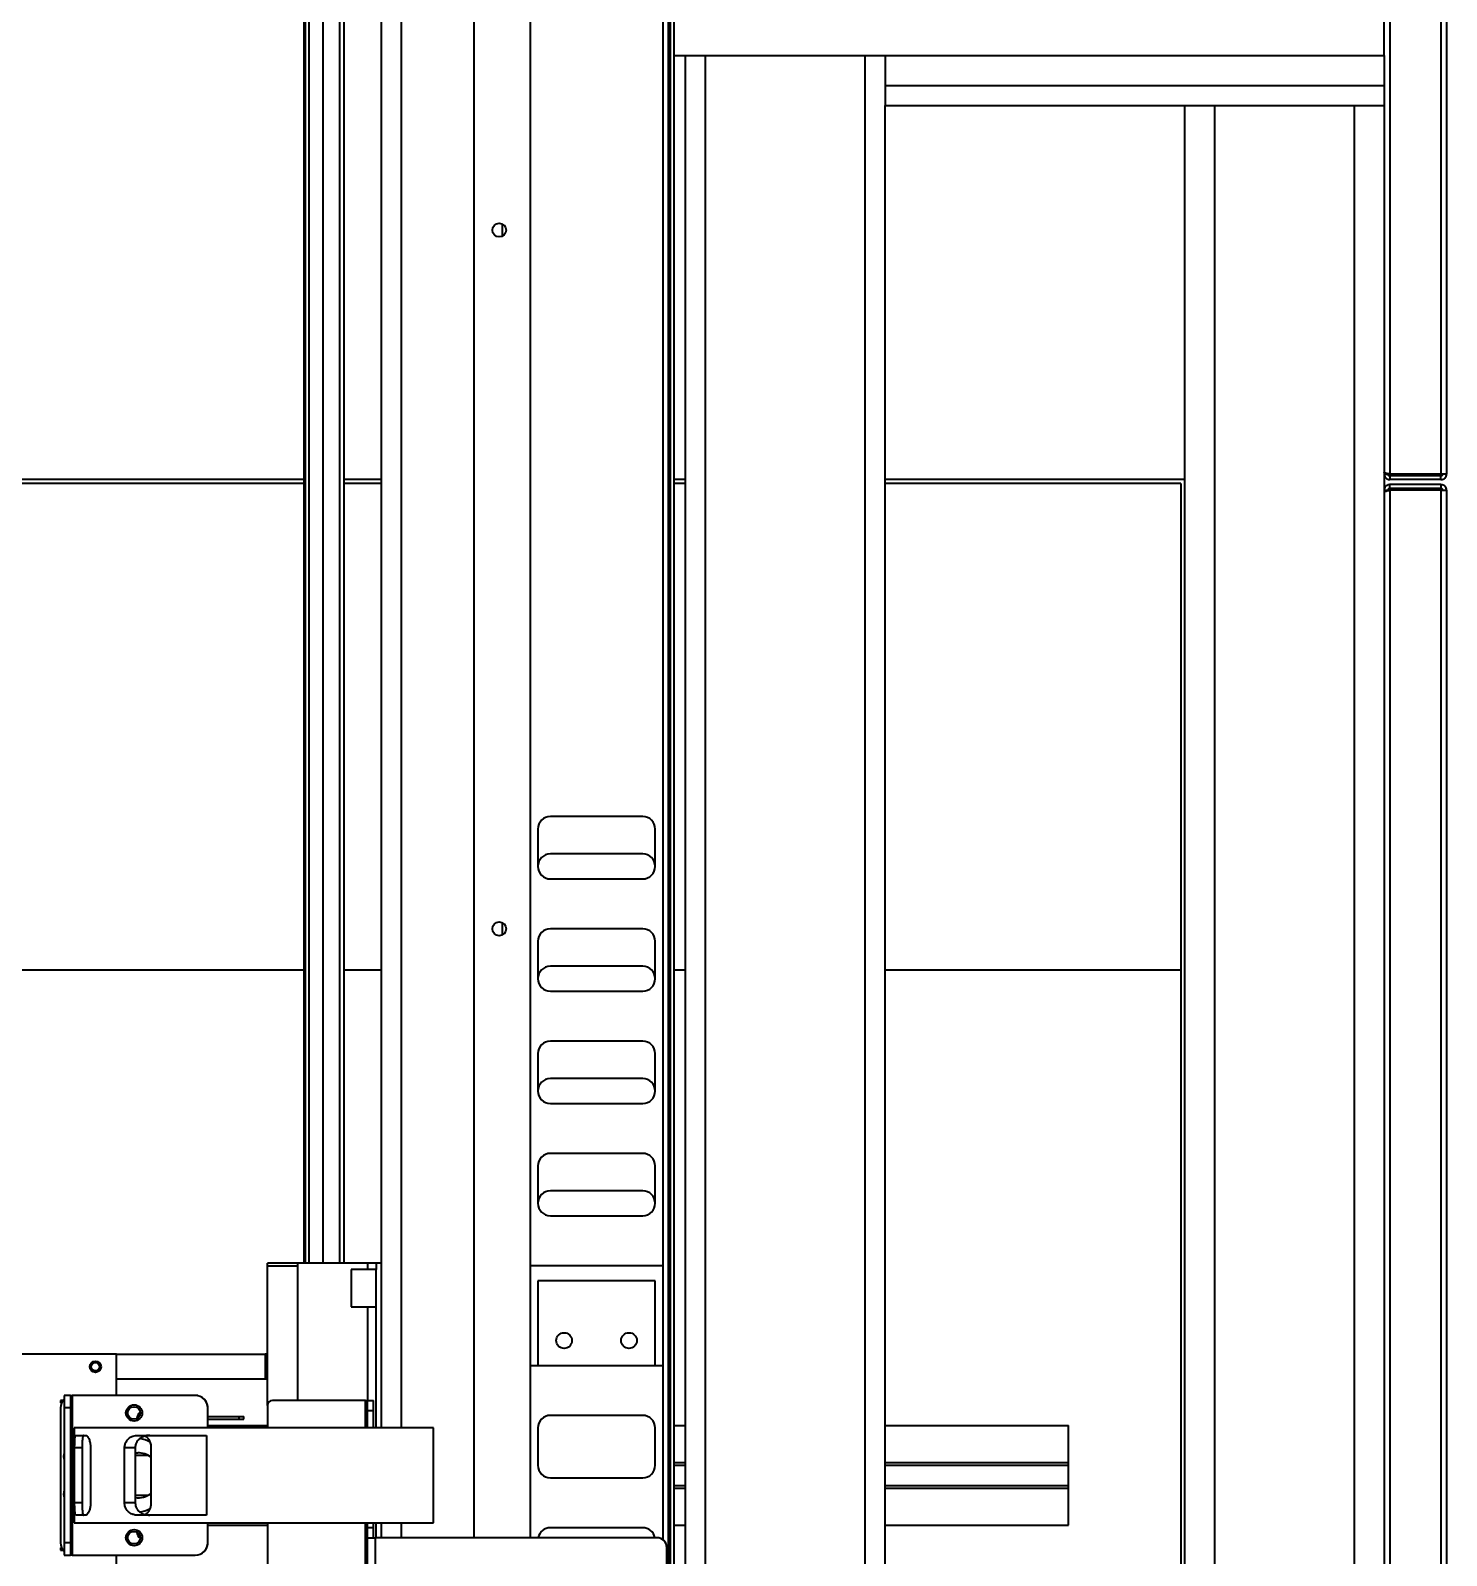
# Model space of a CAD drawing. Header units: millimetres. Extents: x -1052 to 3351, y 0 to 2015.
# Drawn here: x -340.89 to -332.5, y 1682.76 to 1691.8 of the extents above; entities that cross this region are included whole.
import ezdxf

# ---------------------------------------------------------------- set-up
doc = ezdxf.new("R2010")
doc.units = ezdxf.units.MM

msp = doc.modelspace()

# ---------------------------------------------------------------- linework, layer by layer
at = {"color": 7, "linetype": 'Continuous', "lineweight": 35}
for p, q in [((-338.6907, 1683.5199), (-338.6907, 1711.9646)), ((-338.6907, 1683.5199), (-338.6907, 1711.9646)), ((-338.259, 1682.8691), (-338.259, 1711.7723)), ((-338.259, 1682.8691), (-338.259, 1711.7723)), ((-337.1087, 1711.7723), (-337.1087, 1681.597)), ((-337.1087, 1711.7723), (-337.1087, 1681.597)), ((-337.0978, 1711.7723), (-337.0978, 1681.597)), ((-337.0978, 1711.7723), (-337.0978, 1681.597)), ((-337.0756, 1711.7723), (-337.0756, 1681.597)), ((-337.0756, 1711.7723), (-337.0756, 1681.597)), ((-338.8115, 1710.6777), (-338.8115, 1683.5199)), ((-338.8115, 1710.6777), (-338.8115, 1683.5199)), ((-339.27, 1708.1631), (-339.27, 1684.4962)), ((-339.27, 1708.1631), (-339.27, 1684.4962)), ((-339.2591, 1684.4962), (-339.2591, 1708.1631)), ((-339.2591, 1684.4962), (-339.2591, 1708.1631)), ((-339.2375, 1684.4962), (-339.2375, 1708.1631)), ((-339.2375, 1684.4962), (-339.2375, 1708.1631)), ((-339.1578, 1708.1631), (-339.1578, 1684.4962)), ((-339.1578, 1708.1631), (-339.1578, 1684.4962)), ((-339.0564, 1684.4962), (-339.0564, 1708.1631)), ((-339.0564, 1684.4962), (-339.0564, 1708.1631)), ((-339.0333, 1708.1631), (-339.0333, 1684.4962)), ((-339.0333, 1708.1631), (-339.0333, 1684.4962)), ((-337.9262, 1684.4814), (-337.9262, 1700.1607)), ((-337.9262, 1684.4814), (-337.9262, 1700.1607)), ((-337.1422, 1700.1607), (-337.1422, 1684.4814)), ((-337.1422, 1700.1607), (-337.1422, 1684.4814)), ((-332.8321, 1697.6874), (-332.8321, 1689.1735)), ((-332.8321, 1697.6874), (-332.8321, 1689.1735)), ((-332.5284, 1697.6874), (-332.5284, 1689.1735)), ((-332.5284, 1697.6874), (-332.5284, 1689.1735)), ((-332.4954, 1697.687), (-332.4954, 1689.1739)), ((-332.4954, 1697.687), (-332.4954, 1689.1739)), ((-332.8652, 1691.6554), (-332.8652, 1697.4242)), ((-332.8652, 1691.6554), (-332.8652, 1697.4242)), ((-337.0756, 1691.6554), (-332.8652, 1691.6554)), ((-337.0756, 1691.6554), (-332.8652, 1691.6554)), ((-337.0069, 1677.1594), (-337.0069, 1691.6554)), ((-337.0069, 1677.1594), (-337.0069, 1691.6554)), ((-336.8885, 1677.1594), (-336.8885, 1691.6554)), ((-336.8885, 1677.1594), (-336.8885, 1691.6554)), ((-335.9419, 1677.1594), (-335.9419, 1691.6554)), ((-335.9419, 1677.1594), (-335.9419, 1691.6554)), ((-335.8235, 1691.6554), (-335.8235, 1691.4779)), ((-335.8235, 1691.6554), (-335.8235, 1691.4779)), ((-332.8652, 1691.6554), (-332.8652, 1691.4779)), ((-332.8652, 1691.6554), (-332.8652, 1691.4779)), ((-335.8235, 1691.4779), (-332.8652, 1691.4779)), ((-335.8235, 1691.4779), (-335.8235, 1691.3596)), ((-335.8235, 1691.4779), (-332.8652, 1691.4779)), ((-335.8235, 1691.4779), (-335.8235, 1691.3596)), ((-332.8652, 1691.4779), (-332.8652, 1691.3596)), ((-332.8652, 1691.4779), (-332.8652, 1691.3596)), ((-335.8235, 1691.3596), (-332.8652, 1691.3596)), ((-335.8235, 1677.1594), (-335.8235, 1691.3596)), ((-335.8235, 1691.3596), (-332.8652, 1691.3596)), ((-335.8235, 1677.1594), (-335.8235, 1691.3596)), ((-334.0485, 1691.3596), (-334.0485, 1678.3428)), ((-334.0485, 1691.3596), (-334.0485, 1678.3428)), ((-333.871, 1691.3596), (-333.871, 1678.3428)), ((-333.871, 1691.3596), (-333.871, 1678.3428)), ((-333.0427, 1691.3596), (-333.0427, 1678.3428)), ((-333.0427, 1691.3596), (-333.0427, 1678.3428)), ((-332.8652, 1691.3596), (-332.8652, 1689.1844)), ((-332.8652, 1691.3596), (-332.8652, 1689.1844)), ((-338.0918, 1690.5842), (-338.0918, 1690.6558)), ((-338.0918, 1690.5842), (-338.0918, 1690.6558)), ((-339.27, 1689.1408), (-345.882, 1689.1408)), ((-339.27, 1689.1408), (-345.882, 1689.1408)), ((-339.27, 1689.1186), (-345.8598, 1689.1186)), ((-339.27, 1689.1186), (-345.8598, 1689.1186)), ((-338.8115, 1689.1408), (-339.0333, 1689.1408)), ((-338.8115, 1689.1408), (-339.0333, 1689.1408)), ((-338.8115, 1689.1186), (-339.0333, 1689.1186)), ((-338.8115, 1689.1186), (-339.0333, 1689.1186)), ((-337.0069, 1689.1408), (-337.0756, 1689.1408)), ((-337.0069, 1689.1408), (-337.0756, 1689.1408)), ((-337.0069, 1689.1186), (-337.0756, 1689.1186)), ((-337.0069, 1689.1186), (-337.0756, 1689.1186)), ((-334.0485, 1689.1408), (-335.8235, 1689.1408)), ((-334.0485, 1689.1408), (-335.8235, 1689.1408)), ((-334.0707, 1689.1186), (-335.8235, 1689.1186)), ((-334.0707, 1689.1186), (-335.8235, 1689.1186)), ((-334.0707, 1689.1186), (-334.0707, 1678.3428)), ((-334.0707, 1689.1186), (-334.0707, 1678.3428)), ((-332.8652, 1689.1844), (-332.8652, 1689.1739)), ((-332.8652, 1689.1844), (-332.8652, 1689.1739)), ((-332.8652, 1689.1739), (-332.843, 1689.1739)), ((-332.8652, 1689.1739), (-332.8652, 1689.0781)), ((-332.8652, 1689.1739), (-332.843, 1689.1739)), ((-332.8652, 1689.1739), (-332.8652, 1689.0781)), ((-332.5284, 1689.1735), (-332.8321, 1689.1735)), ((-332.5284, 1689.1735), (-332.8321, 1689.1735)), ((-332.8321, 1689.163), (-332.8321, 1689.1408)), ((-332.5284, 1689.163), (-332.8321, 1689.163)), ((-332.8321, 1689.163), (-332.8321, 1689.1408)), ((-332.5284, 1689.163), (-332.8321, 1689.163)), ((-332.5284, 1689.1408), (-332.8321, 1689.1408)), ((-332.5284, 1689.1408), (-332.8321, 1689.1408)), ((-332.8321, 1689.089), (-332.8321, 1689.1112)), ((-332.5284, 1689.1112), (-332.8321, 1689.1112)), ((-332.8321, 1689.089), (-332.8321, 1689.1112)), ((-332.5284, 1689.1112), (-332.8321, 1689.1112)), ((-332.5284, 1689.1408), (-332.5284, 1689.163)), ((-332.5284, 1689.1408), (-332.5284, 1689.163)), ((-332.5284, 1689.1112), (-332.5284, 1689.089)), ((-332.5284, 1689.1112), (-332.5284, 1689.089)), ((-332.8652, 1689.0781), (-332.843, 1689.0781)), ((-332.8652, 1689.0781), (-332.8652, 1689.0677)), ((-332.8652, 1689.0781), (-332.843, 1689.0781)), ((-332.8652, 1689.0781), (-332.8652, 1689.0677)), ((-332.8652, 1689.0677), (-332.8652, 1678.3428)), ((-332.8652, 1689.0677), (-332.8652, 1678.3428)), ((-332.5284, 1689.089), (-332.8321, 1689.089)), ((-332.5284, 1689.089), (-332.8321, 1689.089)), ((-332.8321, 1689.0786), (-332.8321, 1677.9613)), ((-332.5284, 1689.0786), (-332.8321, 1689.0786)), ((-332.8321, 1689.0786), (-332.8321, 1677.9613)), ((-332.5284, 1689.0786), (-332.8321, 1689.0786)), ((-332.5284, 1689.0786), (-332.5284, 1677.9613)), ((-332.5284, 1689.0786), (-332.5284, 1677.9613)), ((-332.4954, 1689.0781), (-332.4954, 1677.9617)), ((-332.4954, 1689.0781), (-332.4954, 1677.9617)), ((-337.2605, 1687.1439), (-337.8078, 1687.1439)), ((-337.2605, 1687.1439), (-337.8078, 1687.1439)), ((-337.8818, 1687.07), (-337.8818, 1686.8481)), ((-337.8818, 1687.07), (-337.8818, 1686.8481)), ((-337.1866, 1686.8481), (-337.1866, 1687.07)), ((-337.1866, 1686.8481), (-337.1866, 1687.07)), ((-337.2605, 1686.922), (-337.8078, 1686.922)), ((-337.2605, 1686.922), (-337.8078, 1686.922)), ((-337.8078, 1686.7741), (-337.2605, 1686.7741)), ((-337.8078, 1686.7741), (-337.2605, 1686.7741)), ((-338.0918, 1686.4424), (-338.0918, 1686.5141)), ((-338.0918, 1686.4424), (-338.0918, 1686.5141)), ((-337.2605, 1686.4783), (-337.8078, 1686.4783)), ((-337.2605, 1686.4783), (-337.8078, 1686.4783)), ((-337.8818, 1686.4043), (-337.8818, 1686.1825)), ((-337.8818, 1686.4043), (-337.8818, 1686.1825)), ((-337.1866, 1686.1825), (-337.1866, 1686.4043)), ((-337.1866, 1686.1825), (-337.1866, 1686.4043)), ((-339.27, 1686.2342), (-343.1615, 1686.2342)), ((-339.27, 1686.2342), (-343.1615, 1686.2342)), ((-338.8115, 1686.2342), (-339.0333, 1686.2342)), ((-338.8115, 1686.2342), (-339.0333, 1686.2342)), ((-337.2605, 1686.2564), (-337.8078, 1686.2564)), ((-337.2605, 1686.2564), (-337.8078, 1686.2564)), ((-337.0069, 1686.2342), (-337.0756, 1686.2342)), ((-337.0069, 1686.2342), (-337.0756, 1686.2342)), ((-334.0707, 1686.2342), (-335.8235, 1686.2342)), ((-334.0707, 1686.2342), (-335.8235, 1686.2342)), ((-337.8078, 1686.1085), (-337.2605, 1686.1085)), ((-337.8078, 1686.1085), (-337.2605, 1686.1085)), ((-337.2605, 1685.8127), (-337.8078, 1685.8127)), ((-337.2605, 1685.8127), (-337.8078, 1685.8127)), ((-337.8818, 1685.7387), (-337.8818, 1685.5168)), ((-337.8818, 1685.7387), (-337.8818, 1685.5168)), ((-337.1866, 1685.5168), (-337.1866, 1685.7387)), ((-337.1866, 1685.5168), (-337.1866, 1685.7387)), ((-337.2605, 1685.5908), (-337.8078, 1685.5908)), ((-337.2605, 1685.5908), (-337.8078, 1685.5908)), ((-337.8078, 1685.4429), (-337.2605, 1685.4429)), ((-337.8078, 1685.4429), (-337.2605, 1685.4429)), ((-337.2605, 1685.147), (-337.8078, 1685.147)), ((-337.2605, 1685.147), (-337.8078, 1685.147)), ((-337.8818, 1685.0731), (-337.8818, 1684.8512)), ((-337.8818, 1685.0731), (-337.8818, 1684.8512)), ((-337.1866, 1684.8512), (-337.1866, 1685.0731)), ((-337.1866, 1684.8512), (-337.1866, 1685.0731)), ((-337.2605, 1684.9251), (-337.8078, 1684.9251)), ((-337.2605, 1684.9251), (-337.8078, 1684.9251)), ((-337.8078, 1684.7772), (-337.2605, 1684.7772)), ((-337.8078, 1684.7772), (-337.2605, 1684.7772)), ((-339.307, 1684.4962), (-339.4845, 1684.4962)), ((-339.4845, 1684.4814), (-339.4845, 1684.4962)), ((-339.307, 1684.4962), (-339.4845, 1684.4962)), ((-339.4845, 1684.4814), (-339.4845, 1684.4962)), ((-339.307, 1684.4962), (-339.307, 1683.6826)), ((-338.8928, 1684.4962), (-339.307, 1684.4962)), ((-339.307, 1684.4962), (-339.307, 1683.6826)), ((-338.8928, 1684.4962), (-339.307, 1684.4962)), ((-338.8928, 1684.4962), (-338.8928, 1684.4592)), ((-338.8411, 1684.4962), (-338.8928, 1684.4962)), ((-338.8928, 1684.4962), (-338.8928, 1684.4592)), ((-338.8411, 1684.4962), (-338.8928, 1684.4962)), ((-338.8411, 1684.4962), (-338.8411, 1684.4592)), ((-338.8115, 1684.4962), (-338.8411, 1684.4962)), ((-338.8411, 1684.4962), (-338.8411, 1684.4592)), ((-338.8115, 1684.4962), (-338.8411, 1684.4962)), ((-339.4845, 1683.6531), (-339.4845, 1684.4814)), ((-339.4845, 1684.4814), (-339.307, 1684.4814)), ((-339.4845, 1683.6531), (-339.4845, 1684.4814)), ((-339.4845, 1684.4814), (-339.307, 1684.4814)), ((-339.307, 1684.4814), (-339.307, 1683.6826)), ((-339.307, 1684.4814), (-339.307, 1683.6826)), ((-338.8928, 1684.4592), (-338.989, 1684.4592)), ((-338.989, 1684.4592), (-338.989, 1684.2373)), ((-338.8928, 1684.4592), (-338.989, 1684.4592)), ((-338.989, 1684.4592), (-338.989, 1684.2373)), ((-338.8411, 1684.4592), (-338.8928, 1684.4592)), ((-338.8411, 1684.4592), (-338.8928, 1684.4592)), ((-338.8411, 1684.2373), (-338.8411, 1684.4592)), ((-338.8411, 1684.2373), (-338.8411, 1684.4592)), ((-337.1422, 1684.4814), (-337.9262, 1684.4814)), ((-337.9262, 1683.8897), (-337.9262, 1684.4814)), ((-337.1422, 1684.4814), (-337.9262, 1684.4814)), ((-337.9262, 1683.8897), (-337.9262, 1684.4814)), ((-337.1422, 1684.4814), (-337.1422, 1683.8897)), ((-337.1422, 1684.4814), (-337.1422, 1683.8897)), ((-337.1866, 1684.3926), (-337.8818, 1684.3926)), ((-337.8818, 1684.3926), (-337.8818, 1683.8897)), ((-337.1866, 1684.3926), (-337.8818, 1684.3926)), ((-337.8818, 1684.3926), (-337.8818, 1683.8897)), ((-337.1866, 1683.8897), (-337.1866, 1684.3926)), ((-337.1866, 1683.8897), (-337.1866, 1684.3926)), ((-338.989, 1684.2373), (-338.8928, 1684.2373)), ((-338.989, 1684.2373), (-338.8928, 1684.2373)), ((-338.8928, 1684.2373), (-338.8928, 1683.6826)), ((-338.8928, 1684.2373), (-338.8411, 1684.2373)), ((-338.8928, 1684.2373), (-338.8928, 1683.6826)), ((-338.8928, 1684.2373), (-338.8411, 1684.2373)), ((-338.8411, 1683.5199), (-338.8411, 1684.2373)), ((-338.8411, 1683.5199), (-338.8411, 1684.2373)), ((-340.3794, 1683.9563), (-341.4444, 1683.9563)), ((-340.3794, 1683.9563), (-341.4444, 1683.9563)), ((-340.3794, 1683.7122), (-340.3794, 1683.9563)), ((-340.3794, 1683.9563), (-339.4993, 1683.9563)), ((-340.3794, 1683.7122), (-340.3794, 1683.9563)), ((-340.3794, 1683.9563), (-339.4993, 1683.9563)), ((-339.4993, 1683.9563), (-339.4993, 1683.8084)), ((-339.4845, 1683.9563), (-339.4993, 1683.9563)), ((-339.4993, 1683.9563), (-339.4993, 1683.8084)), ((-339.4845, 1683.9563), (-339.4993, 1683.9563)), ((-337.9262, 1683.8897), (-337.8818, 1683.8897)), ((-337.9262, 1682.8691), (-337.9262, 1683.8897)), ((-337.9262, 1683.8897), (-337.8818, 1683.8897)), ((-337.9262, 1682.8691), (-337.9262, 1683.8897)), ((-337.8818, 1683.8897), (-337.1866, 1683.8897)), ((-337.8818, 1683.8897), (-337.1866, 1683.8897)), ((-337.1866, 1683.8897), (-337.1422, 1683.8897)), ((-337.1866, 1683.8897), (-337.1422, 1683.8897)), ((-337.1422, 1683.8897), (-337.1422, 1682.8578)), ((-337.1422, 1683.8897), (-337.1422, 1682.8578)), ((-339.4993, 1683.8084), (-340.3794, 1683.8084)), ((-339.4993, 1683.8084), (-340.3794, 1683.8084)), ((-339.4845, 1683.8084), (-339.4993, 1683.8084)), ((-339.4845, 1683.8084), (-339.4993, 1683.8084)), ((-340.7122, 1683.6826), (-340.7122, 1683.6679)), ((-340.6974, 1683.6826), (-340.7122, 1683.6826)), ((-340.7122, 1683.6826), (-340.7122, 1683.6679)), ((-340.6974, 1683.6826), (-340.7122, 1683.6826)), ((-340.653, 1683.7122), (-340.69, 1683.7122)), ((-340.69, 1683.7122), (-340.69, 1683.6383)), ((-340.653, 1683.7122), (-340.69, 1683.7122)), ((-340.69, 1683.7122), (-340.69, 1683.6383)), ((-340.653, 1683.7122), (-340.653, 1683.6383)), ((-340.653, 1683.7122), (-340.6422, 1683.7122)), ((-340.653, 1683.7122), (-340.653, 1683.6383)), ((-340.653, 1683.7122), (-340.6422, 1683.7122)), ((-340.6422, 1683.7122), (-340.6422, 1682.7656)), ((-339.9135, 1683.7122), (-340.6422, 1683.7122)), ((-340.6422, 1683.7122), (-340.6422, 1682.7656)), ((-339.9135, 1683.7122), (-340.6422, 1683.7122)), ((-339.8987, 1683.7122), (-339.9127, 1683.7122)), ((-339.8987, 1683.7122), (-339.9127, 1683.7122)), ((-339.8969, 1683.7104), (-339.8987, 1683.7122)), ((-339.8969, 1683.7104), (-339.8987, 1683.7122)), ((-338.9037, 1683.6826), (-339.4549, 1683.6826)), ((-338.9037, 1683.6826), (-339.4549, 1683.6826)), ((-338.9037, 1683.6826), (-338.8928, 1683.6826)), ((-338.9037, 1683.5199), (-338.9037, 1683.6826)), ((-338.9037, 1683.6826), (-338.8928, 1683.6826)), ((-338.9037, 1683.5199), (-338.9037, 1683.6826)), ((-338.8928, 1683.6826), (-338.8558, 1683.6826)), ((-338.8928, 1683.6235), (-338.8928, 1683.6826)), ((-338.8928, 1683.6826), (-338.8558, 1683.6826)), ((-338.8928, 1683.6235), (-338.8928, 1683.6826)), ((-338.8558, 1683.6235), (-338.8558, 1683.6826)), ((-338.8558, 1683.6235), (-338.8558, 1683.6826)), ((-340.7122, 1683.6679), (-340.706, 1683.6679)), ((-340.7122, 1683.6679), (-340.706, 1683.6679)), ((-340.7122, 1683.6383), (-340.7122, 1682.8395)), ((-340.7122, 1683.6383), (-340.7122, 1682.8395)), ((-340.653, 1683.6383), (-340.69, 1683.6383)), ((-340.69, 1683.6383), (-340.69, 1682.8395)), ((-340.653, 1683.6383), (-340.69, 1683.6383)), ((-340.69, 1683.6383), (-340.69, 1682.8395)), ((-340.653, 1683.6383), (-340.653, 1682.8395)), ((-340.653, 1683.6383), (-340.653, 1682.8395)), ((-339.8395, 1683.5199), (-339.8395, 1683.6383)), ((-339.8395, 1683.5199), (-339.8395, 1683.6383)), ((-339.8395, 1683.5865), (-339.6546, 1683.5865)), ((-339.8395, 1683.5865), (-339.6546, 1683.5865)), ((-339.6546, 1683.5865), (-339.6546, 1683.5717)), ((-339.6546, 1683.5865), (-339.625, 1683.5865)), ((-339.6546, 1683.5865), (-339.6546, 1683.5717)), ((-339.6546, 1683.5865), (-339.625, 1683.5865)), ((-339.625, 1683.5717), (-339.625, 1683.5865)), ((-339.625, 1683.5717), (-339.625, 1683.5865)), ((-339.4845, 1683.6531), (-339.4845, 1683.5199)), ((-339.4845, 1683.6531), (-339.4845, 1683.5199)), ((-338.8928, 1683.6235), (-338.8558, 1683.6235)), ((-338.8928, 1683.5199), (-338.8928, 1683.6235)), ((-338.8928, 1683.6235), (-338.8558, 1683.6235)), ((-338.8928, 1683.5199), (-338.8928, 1683.6235)), ((-338.8558, 1683.5199), (-338.8558, 1683.6235)), ((-338.8558, 1683.5199), (-338.8558, 1683.6235)), ((-337.2605, 1683.5939), (-337.8078, 1683.5939)), ((-337.2605, 1683.5939), (-337.8078, 1683.5939)), ((-340.6309, 1683.5199), (-340.6309, 1682.9578)), ((-338.5008, 1683.5199), (-340.6309, 1683.5199)), ((-340.6309, 1683.5199), (-340.6309, 1682.9578)), ((-338.5008, 1683.5199), (-340.6309, 1683.5199)), ((-339.8395, 1683.5717), (-339.6546, 1683.5717)), ((-339.8395, 1683.5717), (-339.6546, 1683.5717)), ((-339.8395, 1683.5347), (-339.4845, 1683.5347)), ((-339.8395, 1683.5347), (-339.4845, 1683.5347)), ((-339.6546, 1683.5717), (-339.625, 1683.5717)), ((-339.6546, 1683.5717), (-339.625, 1683.5717)), ((-338.5008, 1682.9578), (-338.5008, 1683.5199)), ((-338.5008, 1682.9578), (-338.5008, 1683.5199)), ((-337.8818, 1683.5199), (-337.8818, 1683.298)), ((-337.8818, 1683.5199), (-337.8818, 1683.298)), ((-337.1866, 1683.298), (-337.1866, 1683.5199)), ((-337.1866, 1683.298), (-337.1866, 1683.5199)), ((-337.0756, 1683.5347), (-337.0069, 1683.5347)), ((-337.0756, 1683.5347), (-337.0069, 1683.5347)), ((-335.8235, 1683.5347), (-334.7363, 1683.5347)), ((-335.8235, 1683.5347), (-334.7363, 1683.5347)), ((-334.7363, 1683.3143), (-334.7363, 1683.5347)), ((-334.7363, 1683.3143), (-334.7363, 1683.5347)), ((-340.6283, 1683.0762), (-340.6283, 1683.4016)), ((-340.5838, 1683.4016), (-340.6283, 1683.4016)), ((-340.6283, 1683.0762), (-340.6283, 1683.4016)), ((-340.5838, 1683.4016), (-340.6283, 1683.4016)), ((-340.6205, 1683.4756), (-340.5646, 1683.4756)), ((-340.6205, 1683.4756), (-340.5646, 1683.4756)), ((-340.5838, 1683.4016), (-340.5838, 1683.0762)), ((-340.5838, 1683.4016), (-340.5838, 1683.0762)), ((-340.534, 1683.4016), (-340.534, 1683.0762)), ((-340.534, 1683.4016), (-340.534, 1683.0762)), ((-340.3322, 1683.0762), (-340.3322, 1683.4016)), ((-340.2692, 1683.4016), (-340.3322, 1683.4016)), ((-340.3322, 1683.0762), (-340.3322, 1683.4016)), ((-340.2692, 1683.4016), (-340.3322, 1683.4016)), ((-340.2692, 1683.4016), (-340.2692, 1683.0762)), ((-340.2692, 1683.4016), (-340.2692, 1683.0762)), ((-340.2532, 1683.4756), (-339.8469, 1683.4756)), ((-340.2532, 1683.4756), (-339.8469, 1683.4756)), ((-340.1759, 1683.4016), (-340.1759, 1683.0762)), ((-340.1759, 1683.4016), (-340.1759, 1683.0762)), ((-339.8469, 1683.4756), (-339.8469, 1683.0022)), ((-339.8469, 1683.4756), (-339.8469, 1683.0022)), ((-340.2692, 1683.3711), (-340.2537, 1683.372)), ((-340.2692, 1683.3711), (-340.2537, 1683.372)), ((-340.2537, 1683.3572), (-340.2692, 1683.3562)), ((-340.2537, 1683.3572), (-340.2692, 1683.3562)), ((-340.1927, 1683.3572), (-340.2537, 1683.3572)), ((-340.1927, 1683.3572), (-340.2537, 1683.3572)), ((-337.0756, 1683.3143), (-337.0069, 1683.3143)), ((-337.0756, 1683.3143), (-337.0069, 1683.3143)), ((-335.8235, 1683.3143), (-334.7363, 1683.3143)), ((-335.8235, 1683.3143), (-334.7363, 1683.3143)), ((-334.7363, 1683.2995), (-334.7363, 1683.3143)), ((-334.7363, 1683.2995), (-334.7363, 1683.3143)), ((-337.8078, 1683.2241), (-337.2605, 1683.2241)), ((-337.8078, 1683.2241), (-337.2605, 1683.2241)), ((-337.0756, 1683.2995), (-337.0069, 1683.2995)), ((-337.0756, 1683.2995), (-337.0069, 1683.2995)), ((-335.8235, 1683.2995), (-334.7363, 1683.2995)), ((-335.8235, 1683.2995), (-334.7363, 1683.2995)), ((-334.7363, 1683.1782), (-334.7363, 1683.2995)), ((-334.7363, 1683.1782), (-334.7363, 1683.2995)), ((-337.0756, 1683.1782), (-337.0069, 1683.1782)), ((-337.0756, 1683.1782), (-337.0069, 1683.1782)), ((-337.0756, 1683.1635), (-337.0069, 1683.1635)), ((-337.0756, 1683.1635), (-337.0069, 1683.1635)), ((-335.8235, 1683.1782), (-334.7363, 1683.1782)), ((-335.8235, 1683.1782), (-334.7363, 1683.1782)), ((-335.8235, 1683.1635), (-334.7363, 1683.1635)), ((-335.8235, 1683.1635), (-334.7363, 1683.1635)), ((-334.7363, 1683.1635), (-334.7363, 1683.1782)), ((-334.7363, 1683.1635), (-334.7363, 1683.1782)), ((-334.7363, 1682.9431), (-334.7363, 1683.1635)), ((-334.7363, 1682.9431), (-334.7363, 1683.1635)), ((-340.5838, 1683.0762), (-340.6283, 1683.0762)), ((-340.5838, 1683.0762), (-340.6283, 1683.0762)), ((-340.2692, 1683.0762), (-340.3322, 1683.0762)), ((-340.2692, 1683.0762), (-340.3322, 1683.0762)), ((-340.2692, 1683.1216), (-340.2537, 1683.1206)), ((-340.2692, 1683.1216), (-340.2537, 1683.1206)), ((-340.2537, 1683.1206), (-340.1927, 1683.1206)), ((-340.2537, 1683.1206), (-340.1927, 1683.1206)), ((-340.6309, 1682.9578), (-338.5008, 1682.9578)), ((-340.6309, 1682.9578), (-338.5008, 1682.9578)), ((-340.5646, 1683.0022), (-340.6205, 1683.0022)), ((-340.5646, 1683.0022), (-340.6205, 1683.0022)), ((-339.8469, 1683.0022), (-340.2532, 1683.0022)), ((-339.8469, 1683.0022), (-340.2532, 1683.0022)), ((-339.8395, 1682.8395), (-339.8395, 1682.9578)), ((-339.8395, 1682.8395), (-339.8395, 1682.9578)), ((-339.4845, 1682.9578), (-339.4845, 1682.0112)), ((-339.4845, 1682.9578), (-339.4845, 1682.0112)), ((-338.9037, 1681.9816), (-338.9037, 1682.9578)), ((-338.9037, 1681.9816), (-338.9037, 1682.9578)), ((-338.8928, 1682.9283), (-338.8928, 1682.9578)), ((-338.8928, 1682.9283), (-338.8928, 1682.9578)), ((-338.8558, 1682.9283), (-338.8558, 1682.9578)), ((-338.8558, 1682.9283), (-338.8558, 1682.9578)), ((-338.8411, 1682.8691), (-338.8411, 1682.9578)), ((-338.8411, 1682.8691), (-338.8411, 1682.9578)), ((-338.8115, 1682.9578), (-338.8115, 1682.8691)), ((-338.8115, 1682.9578), (-338.8115, 1682.8691)), ((-338.6907, 1682.8691), (-338.6907, 1682.9578)), ((-338.6907, 1682.8691), (-338.6907, 1682.9578)), ((-339.8395, 1682.9431), (-339.4845, 1682.9431)), ((-339.8395, 1682.9431), (-339.4845, 1682.9431)), ((-338.8558, 1682.9283), (-338.8928, 1682.9283)), ((-338.8928, 1682.8691), (-338.8928, 1682.9283)), ((-338.8558, 1682.9283), (-338.8928, 1682.9283)), ((-338.8928, 1682.8691), (-338.8928, 1682.9283)), ((-338.8928, 1682.8691), (-338.8558, 1682.8691)), ((-338.8928, 1681.9816), (-338.8928, 1682.8691)), ((-338.8928, 1682.8691), (-338.8558, 1682.8691)), ((-338.8928, 1681.9816), (-338.8928, 1682.8691)), ((-338.8558, 1682.8691), (-338.8558, 1682.9283)), ((-338.8558, 1682.8691), (-338.8558, 1682.9283)), ((-338.8558, 1682.8691), (-338.8449, 1682.8691)), ((-338.8558, 1682.8691), (-338.8449, 1682.8691)), ((-338.8449, 1681.9816), (-338.8449, 1682.8691)), ((-337.177, 1682.8691), (-338.8449, 1682.8691)), ((-338.8449, 1681.9816), (-338.8449, 1682.8691)), ((-337.177, 1682.8691), (-338.8449, 1682.8691)), ((-337.2605, 1682.9283), (-337.8078, 1682.9283)), ((-337.2605, 1682.9283), (-337.8078, 1682.9283)), ((-337.0756, 1682.9431), (-337.0069, 1682.9431)), ((-337.0756, 1682.9431), (-337.0069, 1682.9431)), ((-335.8235, 1682.9431), (-334.7363, 1682.9431)), ((-335.8235, 1682.9431), (-334.7363, 1682.9431)), ((-340.706, 1682.8099), (-340.7122, 1682.8099)), ((-340.7122, 1682.8099), (-340.7122, 1682.7951)), ((-340.706, 1682.8099), (-340.7122, 1682.8099)), ((-340.7122, 1682.8099), (-340.7122, 1682.7951)), ((-340.7122, 1682.7951), (-340.6974, 1682.7951)), ((-340.7122, 1682.7951), (-340.6974, 1682.7951)), ((-340.653, 1682.8395), (-340.69, 1682.8395)), ((-340.69, 1682.8395), (-340.69, 1682.7656)), ((-340.653, 1682.8395), (-340.69, 1682.8395)), ((-340.69, 1682.8395), (-340.69, 1682.7656)), ((-340.653, 1682.8395), (-340.653, 1682.7656)), ((-340.653, 1682.8395), (-340.653, 1682.7656)), ((-337.1178, 1682.0408), (-337.1178, 1682.8099)), ((-337.1178, 1682.0408), (-337.1178, 1682.8099)), ((-340.69, 1682.7656), (-340.653, 1682.7656)), ((-340.69, 1682.7656), (-340.653, 1682.7656)), ((-340.6422, 1682.7656), (-340.653, 1682.7656)), ((-340.6422, 1682.7656), (-340.653, 1682.7656)), ((-340.6422, 1682.7656), (-339.9135, 1682.7656)), ((-340.6422, 1682.7656), (-339.9135, 1682.7656)), ((-340.3794, 1682.5215), (-340.3794, 1682.7656)), ((-340.3794, 1682.5215), (-340.3794, 1682.7656)), ((-339.8987, 1682.7656), (-339.8969, 1682.7674)), ((-339.8987, 1682.7656), (-339.8969, 1682.7674))]:
    msp.add_line(p, q, dxfattribs=at)
for centre, radius in [((-338.1111, 1690.62), 0.0407), ((-338.1111, 1690.62), 0.0407), ((-338.1111, 1686.4783), 0.0407), ((-338.1111, 1686.4783), 0.0407), ((-337.7265, 1684.0376), 0.0466), ((-337.7265, 1684.0376), 0.0466), ((-337.3419, 1684.0376), 0.0466), ((-337.3419, 1684.0376), 0.0466), ((-340.5051, 1683.8823), 0.0333), ((-340.5051, 1683.8823), 0.0333), ((-340.5051, 1683.8823), 0.0244), ((-340.5051, 1683.8823), 0.0244), ((-340.2759, 1683.6087), 0.0481), ((-340.2759, 1683.6087), 0.0481), ((-340.2759, 1683.6087), 0.037), ((-340.2759, 1683.6087), 0.037), ((-340.2759, 1682.8691), 0.0481), ((-340.2759, 1682.8691), 0.0481), ((-340.2759, 1682.8691), 0.037), ((-340.2759, 1682.8691), 0.037)]:
    msp.add_circle(centre, radius, dxfattribs=at)
for centre, radius, start, end in [((-337.8078, 1687.07), 0.074, 90, 180), ((-337.8078, 1687.07), 0.074, 90, 180), ((-337.2605, 1687.07), 0.074, 0, 90), ((-337.2605, 1687.07), 0.074, 0, 90), ((-337.8078, 1686.8481), 0.074, 90, 180), ((-337.8078, 1686.8481), 0.074, 90, 180), ((-337.8078, 1686.8481), 0.074, 180, 270), ((-337.8078, 1686.8481), 0.074, 180, 270), ((-337.2605, 1686.8481), 0.074, 0, 90), ((-337.2605, 1686.8481), 0.074, 0, 90), ((-337.2605, 1686.8481), 0.074, 270, 0), ((-337.2605, 1686.8481), 0.074, 270, 0), ((-337.8078, 1686.4043), 0.074, 90, 180), ((-337.8078, 1686.4043), 0.074, 90, 180), ((-337.2605, 1686.4043), 0.074, 0, 90), ((-337.2605, 1686.4043), 0.074, 0, 90), ((-337.8078, 1686.1825), 0.074, 90, 180), ((-337.8078, 1686.1825), 0.074, 90, 180), ((-337.2605, 1686.1825), 0.074, 0, 90), ((-337.2605, 1686.1825), 0.074, 0, 90), ((-337.8078, 1686.1825), 0.074, 180, 270), ((-337.8078, 1686.1825), 0.074, 180, 270), ((-337.2605, 1686.1825), 0.074, 270, 0), ((-337.2605, 1686.1825), 0.074, 270, 0), ((-337.8078, 1685.7387), 0.074, 90, 180), ((-337.8078, 1685.7387), 0.074, 90, 180), ((-337.2605, 1685.7387), 0.074, 0, 90), ((-337.2605, 1685.7387), 0.074, 0, 90), ((-337.8078, 1685.5168), 0.074, 90, 180), ((-337.8078, 1685.5168), 0.074, 90, 180), ((-337.2605, 1685.5168), 0.074, 0, 90), ((-337.2605, 1685.5168), 0.074, 0, 90), ((-337.8078, 1685.5168), 0.074, 180, 270), ((-337.8078, 1685.5168), 0.074, 180, 270), ((-337.2605, 1685.5168), 0.074, 270, 0), ((-337.2605, 1685.5168), 0.074, 270, 0), ((-337.8078, 1685.0731), 0.074, 90, 180), ((-337.8078, 1685.0731), 0.074, 90, 180), ((-337.2605, 1685.0731), 0.074, 0, 90), ((-337.2605, 1685.0731), 0.074, 0, 90), ((-337.8078, 1684.8512), 0.074, 90, 180), ((-337.8078, 1684.8512), 0.074, 90, 180), ((-337.8078, 1684.8512), 0.074, 180, 270), ((-337.8078, 1684.8512), 0.074, 180, 270), ((-337.2605, 1684.8512), 0.074, 0, 90), ((-337.2605, 1684.8512), 0.074, 0, 90), ((-337.2605, 1684.8512), 0.074, 270, 0), ((-337.2605, 1684.8512), 0.074, 270, 0), ((-340.6383, 1683.6383), 0.074, 134.427, 180), ((-340.6383, 1683.6383), 0.074, 134.427, 180), ((-339.9135, 1683.6383), 0.074, 0, 90), ((-339.9131, 1683.6383), 0.074, 354.2601, 90.28726), ((-339.9135, 1683.6383), 0.074, 0, 90), ((-339.9131, 1683.6383), 0.074, 354.2601, 90.28726), ((-339.4549, 1683.6531), 0.0296, 90, 180), ((-339.4549, 1683.6531), 0.0296, 90, 180), ((-340.2093, 1683.5717), 0.0503, 126.27495, 175.61584), ((-340.2093, 1683.5717), 0.0503, 126.27495, 175.61584), ((-337.8078, 1683.5199), 0.074, 90, 180), ((-337.8078, 1683.5199), 0.074, 90, 180), ((-337.2605, 1683.5199), 0.074, 0, 90), ((-337.2605, 1683.5199), 0.074, 0, 90), ((-340.2833, 1683.2389), 0.2219, 62.41896, 79.48669), ((-340.2833, 1683.2389), 0.2219, 62.41896, 79.48669), ((-340.6383, 1683.3498), 0.0555, 158.96053, 201.03947), ((-340.6383, 1683.3498), 0.0555, 158.96053, 201.03947), ((-340.2537, 1683.2389), 0.1331, 54.26124, 90), ((-340.2537, 1683.2389), 0.1331, 54.26124, 90), ((-337.8078, 1683.298), 0.074, 180, 270), ((-337.8078, 1683.298), 0.074, 180, 270), ((-337.2605, 1683.298), 0.074, 270, 0), ((-337.2605, 1683.298), 0.074, 270, 0), ((-340.6383, 1683.128), 0.0555, 158.96053, 201.03947), ((-340.6383, 1683.128), 0.0555, 158.96053, 201.03947), ((-340.2537, 1683.2389), 0.1331, 263.30038, 305.73876), ((-340.2537, 1683.2389), 0.1331, 263.30038, 305.73876), ((-340.2833, 1683.2389), 0.2219, 280.46324, 297.32334), ((-340.2833, 1683.2389), 0.2219, 280.46324, 297.32334), ((-340.2093, 1682.9061), 0.0503, 184.38416, 233.72505), ((-340.2093, 1682.9061), 0.0503, 184.38416, 233.72505), ((-337.8078, 1682.8543), 0.074, 90, 168.45429), ((-337.8078, 1682.8543), 0.074, 90, 168.45429), ((-337.2605, 1682.8543), 0.074, 11.54571, 90), ((-337.2605, 1682.8543), 0.074, 11.54571, 90), ((-337.177, 1682.8099), 0.0592, 0, 90), ((-337.177, 1682.8099), 0.0592, 0, 90), ((-340.6383, 1682.8395), 0.074, 180, 225.573), ((-340.6383, 1682.8395), 0.074, 180, 225.573), ((-339.9131, 1682.8395), 0.074, 269.71273, 5.73989), ((-339.9131, 1682.8395), 0.074, 269.71273, 5.73989), ((-339.9135, 1682.8395), 0.074, 270, 0), ((-339.9135, 1682.8395), 0.074, 270, 0)]:
    msp.add_arc(centre, radius, start, end, dxfattribs=at)
for points, knots in [([(-332.8321, 1689.1735), (-332.8358, 1689.1742), (-332.8433, 1689.1758), (-332.8533, 1689.1782), (-332.8609, 1689.1806), (-332.8647, 1689.1826), (-332.865, 1689.1839), (-332.8652, 1689.1844)], [0, 0, 0, 0, 0.515574, 1.04279, 1.56997, 2.097237, 2.403185, 2.403185, 2.403185, 2.403185]), ([(-332.8321, 1689.1735), (-332.8358, 1689.1742), (-332.8433, 1689.1758), (-332.8533, 1689.1782), (-332.8609, 1689.1806), (-332.8647, 1689.1826), (-332.865, 1689.1839), (-332.8652, 1689.1844)], [0, 0, 0, 0, 0.515574, 1.04279, 1.56997, 2.097237, 2.403185, 2.403185, 2.403185, 2.403185]), ([(-332.8652, 1689.1739), (-332.8648, 1689.1702), (-332.8641, 1689.1627), (-332.8582, 1689.1526), (-332.8496, 1689.1451), (-332.8403, 1689.1413), (-332.8343, 1689.1409), (-332.8321, 1689.1408)], [0, 0, 0, 0, 0.752601, 1.522198, 2.291767, 3.061311, 3.508041, 3.508041, 3.508041, 3.508041]), ([(-332.8652, 1689.1739), (-332.8648, 1689.1702), (-332.8641, 1689.1627), (-332.8582, 1689.1526), (-332.8496, 1689.1451), (-332.8403, 1689.1413), (-332.8343, 1689.1409), (-332.8321, 1689.1408)], [0, 0, 0, 0, 0.752601, 1.522198, 2.291767, 3.061311, 3.508041, 3.508041, 3.508041, 3.508041]), ([(-332.8321, 1689.1112), (-332.8358, 1689.1109), (-332.8433, 1689.1101), (-332.8533, 1689.1043), (-332.8609, 1689.0956), (-332.8647, 1689.0863), (-332.865, 1689.0803), (-332.8652, 1689.0781)], [0, 0, 0, 0, 0.752601, 1.522198, 2.291729, 3.061347, 3.508019, 3.508019, 3.508019, 3.508019]), ([(-332.8321, 1689.1112), (-332.8358, 1689.1109), (-332.8433, 1689.1101), (-332.8533, 1689.1043), (-332.8609, 1689.0956), (-332.8647, 1689.0863), (-332.865, 1689.0803), (-332.8652, 1689.0781)], [0, 0, 0, 0, 0.752601, 1.522198, 2.291729, 3.061347, 3.508019, 3.508019, 3.508019, 3.508019]), ([(-332.843, 1689.1739), (-332.8428, 1689.1723), (-332.8424, 1689.1693), (-332.8396, 1689.1656), (-332.836, 1689.1634), (-332.8333, 1689.1631), (-332.8321, 1689.163)], [0, 0, 0, 0, 0.316474, 0.610696, 0.904839, 1.153851, 1.153851, 1.153851, 1.153851]), ([(-332.843, 1689.1739), (-332.8428, 1689.1723), (-332.8424, 1689.1693), (-332.8396, 1689.1656), (-332.836, 1689.1634), (-332.8333, 1689.1631), (-332.8321, 1689.163)], [0, 0, 0, 0, 0.316474, 0.610696, 0.904839, 1.153851, 1.153851, 1.153851, 1.153851]), ([(-332.4954, 1689.1739), (-332.4959, 1689.1739), (-332.4969, 1689.1738), (-332.5045, 1689.1737), (-332.5154, 1689.1736), (-332.5241, 1689.1735), (-332.5284, 1689.1735)], [0, 0, 0, 0, 0.559231, 1.118401, 1.677677, 2.236908, 2.236908, 2.236908, 2.236908]), ([(-332.5284, 1689.163), (-332.527, 1689.1632), (-332.5242, 1689.1635), (-332.5206, 1689.166), (-332.518, 1689.1696), (-332.5177, 1689.1725), (-332.5175, 1689.1739)], [0, 0, 0, 0, 0.288523, 0.577039, 0.865469, 1.153922, 1.153922, 1.153922, 1.153922]), ([(-332.5284, 1689.1408), (-332.5241, 1689.1413), (-332.5154, 1689.1423), (-332.5045, 1689.15), (-332.4969, 1689.1609), (-332.4959, 1689.1696), (-332.4954, 1689.1739)], [0, 0, 0, 0, 0.875928, 1.751893, 2.627774, 3.503702, 3.503702, 3.503702, 3.503702]), ([(-332.4954, 1689.1739), (-332.4959, 1689.1739), (-332.4969, 1689.1738), (-332.5045, 1689.1737), (-332.5154, 1689.1736), (-332.5241, 1689.1735), (-332.5284, 1689.1735)], [0, 0, 0, 0, 0.559231, 1.118401, 1.677677, 2.236908, 2.236908, 2.236908, 2.236908]), ([(-332.5284, 1689.163), (-332.527, 1689.1632), (-332.5242, 1689.1635), (-332.5206, 1689.166), (-332.518, 1689.1696), (-332.5177, 1689.1725), (-332.5175, 1689.1739)], [0, 0, 0, 0, 0.288523, 0.577039, 0.865469, 1.153922, 1.153922, 1.153922, 1.153922]), ([(-332.5284, 1689.1408), (-332.5241, 1689.1413), (-332.5154, 1689.1423), (-332.5045, 1689.15), (-332.4969, 1689.1609), (-332.4959, 1689.1696), (-332.4954, 1689.1739)], [0, 0, 0, 0, 0.875928, 1.751893, 2.627774, 3.503702, 3.503702, 3.503702, 3.503702]), ([(-332.4954, 1689.0781), (-332.4959, 1689.0825), (-332.4969, 1689.0912), (-332.5045, 1689.1021), (-332.5154, 1689.1097), (-332.5241, 1689.1107), (-332.5284, 1689.1112)], [0, 0, 0, 0, 0.875928, 1.751808, 2.62774, 3.503679, 3.503679, 3.503679, 3.503679]), ([(-332.4954, 1689.0781), (-332.4959, 1689.0825), (-332.4969, 1689.0912), (-332.5045, 1689.1021), (-332.5154, 1689.1097), (-332.5241, 1689.1107), (-332.5284, 1689.1112)], [0, 0, 0, 0, 0.875928, 1.751808, 2.62774, 3.503679, 3.503679, 3.503679, 3.503679]), ([(-332.8652, 1689.0677), (-332.8648, 1689.0685), (-332.8641, 1689.07), (-332.8582, 1689.0724), (-332.8496, 1689.0748), (-332.8403, 1689.0769), (-332.8343, 1689.0781), (-332.8321, 1689.0786)], [0, 0, 0, 0, 0.514753, 1.041147, 1.567488, 2.093852, 2.399405, 2.399405, 2.399405, 2.399405]), ([(-332.8652, 1689.0677), (-332.8648, 1689.0685), (-332.8641, 1689.07), (-332.8582, 1689.0724), (-332.8496, 1689.0748), (-332.8403, 1689.0769), (-332.8343, 1689.0781), (-332.8321, 1689.0786)], [0, 0, 0, 0, 0.514753, 1.041147, 1.567488, 2.093852, 2.399405, 2.399405, 2.399405, 2.399405]), ([(-332.8321, 1689.089), (-332.8336, 1689.0888), (-332.8367, 1689.0885), (-332.8403, 1689.0857), (-332.8426, 1689.0821), (-332.8428, 1689.0794), (-332.843, 1689.0781)], [0, 0, 0, 0, 0.31651, 0.610726, 0.904836, 1.153893, 1.153893, 1.153893, 1.153893]), ([(-332.8321, 1689.089), (-332.8336, 1689.0888), (-332.8367, 1689.0885), (-332.8403, 1689.0857), (-332.8426, 1689.0821), (-332.8428, 1689.0794), (-332.843, 1689.0781)], [0, 0, 0, 0, 0.31651, 0.610726, 0.904836, 1.153893, 1.153893, 1.153893, 1.153893]), ([(-332.5175, 1689.0781), (-332.5177, 1689.0796), (-332.518, 1689.0824), (-332.5206, 1689.086), (-332.5242, 1689.0886), (-332.527, 1689.0889), (-332.5284, 1689.089)], [0, 0, 0, 0, 0.288453, 0.576883, 0.865398, 1.153922, 1.153922, 1.153922, 1.153922]), ([(-332.5175, 1689.0781), (-332.5177, 1689.0796), (-332.518, 1689.0824), (-332.5206, 1689.086), (-332.5242, 1689.0886), (-332.527, 1689.0889), (-332.5284, 1689.089)], [0, 0, 0, 0, 0.288453, 0.576883, 0.865398, 1.153922, 1.153922, 1.153922, 1.153922]), ([(-332.5284, 1689.0786), (-332.5241, 1689.0785), (-332.5154, 1689.0785), (-332.5045, 1689.0784), (-332.4969, 1689.0783), (-332.4959, 1689.0782), (-332.4954, 1689.0781)], [0, 0, 0, 0, 0.559231, 1.118507, 1.677677, 2.236908, 2.236908, 2.236908, 2.236908]), ([(-332.5284, 1689.0786), (-332.5241, 1689.0785), (-332.5154, 1689.0785), (-332.5045, 1689.0784), (-332.4969, 1689.0783), (-332.4959, 1689.0782), (-332.4954, 1689.0781)], [0, 0, 0, 0, 0.559231, 1.118507, 1.677677, 2.236908, 2.236908, 2.236908, 2.236908]), ([(-340.6283, 1683.4016), (-340.6282, 1683.4099), (-340.6281, 1683.4265), (-340.6272, 1683.4486), (-340.6255, 1683.4653), (-340.6232, 1683.4743), (-340.6213, 1683.4752), (-340.6205, 1683.4756)], [0, 0, 0, 0, 1.089875, 2.179691, 3.269868, 4.361992, 5.104202, 5.104202, 5.104202, 5.104202]), ([(-340.6283, 1683.4016), (-340.6282, 1683.4099), (-340.6281, 1683.4265), (-340.6272, 1683.4486), (-340.6255, 1683.4653), (-340.6232, 1683.4743), (-340.6213, 1683.4752), (-340.6205, 1683.4756)], [0, 0, 0, 0, 1.089875, 2.179691, 3.269868, 4.361992, 5.104202, 5.104202, 5.104202, 5.104202]), ([(-340.5757, 1683.4756), (-340.5769, 1683.4747), (-340.5792, 1683.4731), (-340.5816, 1683.4603), (-340.5831, 1683.4414), (-340.5837, 1683.4207), (-340.5838, 1683.407), (-340.5838, 1683.4016)], [0, 0, 0, 0, 1.103654, 2.207562, 3.303987, 4.395014, 5.104873, 5.104873, 5.104873, 5.104873]), ([(-340.5757, 1683.4756), (-340.5769, 1683.4747), (-340.5792, 1683.4731), (-340.5816, 1683.4603), (-340.5831, 1683.4414), (-340.5837, 1683.4207), (-340.5838, 1683.407), (-340.5838, 1683.4016)], [0, 0, 0, 0, 1.103654, 2.207562, 3.303987, 4.395014, 5.104873, 5.104873, 5.104873, 5.104873]), ([(-340.5646, 1683.4756), (-340.5612, 1683.4746), (-340.5545, 1683.4728), (-340.5448, 1683.4584), (-340.5375, 1683.4376), (-340.5343, 1683.4171), (-340.5341, 1683.4051), (-340.534, 1683.4016)], [0, 0, 0, 0, 1.350255, 2.70124, 4.023431, 5.245909, 5.742699, 5.742699, 5.742699, 5.742699]), ([(-340.5646, 1683.4756), (-340.5612, 1683.4746), (-340.5545, 1683.4728), (-340.5448, 1683.4584), (-340.5375, 1683.4376), (-340.5343, 1683.4171), (-340.5341, 1683.4051), (-340.534, 1683.4016)], [0, 0, 0, 0, 1.350255, 2.70124, 4.023431, 5.245909, 5.742699, 5.742699, 5.742699, 5.742699]), ([(-340.3322, 1683.4016), (-340.3317, 1683.4082), (-340.3306, 1683.4214), (-340.3223, 1683.4408), (-340.3071, 1683.4593), (-340.283, 1683.473), (-340.2633, 1683.4747), (-340.2532, 1683.4756)], [0, 0, 0, 0, 1.117892, 2.231254, 3.757634, 5.896961, 8.174444, 8.174444, 8.174444, 8.174444]), ([(-340.3322, 1683.4016), (-340.3317, 1683.4082), (-340.3306, 1683.4214), (-340.3223, 1683.4408), (-340.3071, 1683.4593), (-340.283, 1683.473), (-340.2633, 1683.4747), (-340.2532, 1683.4756)], [0, 0, 0, 0, 1.117892, 2.231254, 3.757634, 5.896961, 8.174444, 8.174444, 8.174444, 8.174444]), ([(-340.1822, 1683.4756), (-340.1901, 1683.4751), (-340.2062, 1683.4743), (-340.2291, 1683.4664), (-340.2485, 1683.453), (-340.2617, 1683.4353), (-340.2682, 1683.4175), (-340.2689, 1683.4063), (-340.2692, 1683.4016)], [0, 0, 0, 0, 1.729756, 3.514963, 5.275667, 6.70317, 7.81081, 8.627037, 8.627037, 8.627037, 8.627037]), ([(-340.1822, 1683.4756), (-340.1901, 1683.4751), (-340.2062, 1683.4743), (-340.2291, 1683.4664), (-340.2485, 1683.453), (-340.2617, 1683.4353), (-340.2682, 1683.4175), (-340.2689, 1683.4063), (-340.2692, 1683.4016)], [0, 0, 0, 0, 1.729756, 3.514963, 5.275667, 6.70317, 7.81081, 8.627037, 8.627037, 8.627037, 8.627037]), ([(-340.2118, 1683.4712), (-340.2093, 1683.4705), (-340.2013, 1683.4682), (-340.1897, 1683.4536), (-340.1797, 1683.4322), (-340.1761, 1683.4139), (-340.1759, 1683.4036), (-340.1759, 1683.4016)], [0, 0, 0, 0, 0.791685, 2.584461, 3.927706, 5.278967, 5.603541, 5.603541, 5.603541, 5.603541]), ([(-340.2118, 1683.4712), (-340.2093, 1683.4705), (-340.2013, 1683.4682), (-340.1897, 1683.4536), (-340.1797, 1683.4322), (-340.1761, 1683.4139), (-340.1759, 1683.4036), (-340.1759, 1683.4016)], [0, 0, 0, 0, 0.791685, 2.584461, 3.927706, 5.278967, 5.603541, 5.603541, 5.603541, 5.603541]), ([(-340.6205, 1683.0022), (-340.6216, 1683.003), (-340.6239, 1683.0047), (-340.6261, 1683.0175), (-340.6276, 1683.0363), (-340.6282, 1683.0571), (-340.6283, 1683.0708), (-340.6283, 1683.0762)], [0, 0, 0, 0, 1.101334, 2.202986, 3.297657, 4.387425, 5.097127, 5.097127, 5.097127, 5.097127]), ([(-340.6205, 1683.0022), (-340.6216, 1683.003), (-340.6239, 1683.0047), (-340.6261, 1683.0175), (-340.6276, 1683.0363), (-340.6282, 1683.0571), (-340.6283, 1683.0708), (-340.6283, 1683.0762)], [0, 0, 0, 0, 1.101334, 2.202986, 3.297657, 4.387425, 5.097127, 5.097127, 5.097127, 5.097127]), ([(-340.5838, 1683.0762), (-340.5837, 1683.0679), (-340.5836, 1683.0513), (-340.5826, 1683.0292), (-340.5809, 1683.0125), (-340.5785, 1683.0035), (-340.5765, 1683.0026), (-340.5757, 1683.0022)], [0, 0, 0, 0, 1.091028, 2.182052, 3.27331, 4.366987, 5.112143, 5.112143, 5.112143, 5.112143]), ([(-340.5838, 1683.0762), (-340.5837, 1683.0679), (-340.5836, 1683.0513), (-340.5826, 1683.0292), (-340.5809, 1683.0125), (-340.5785, 1683.0035), (-340.5765, 1683.0026), (-340.5757, 1683.0022)], [0, 0, 0, 0, 1.091028, 2.182052, 3.27331, 4.366987, 5.112143, 5.112143, 5.112143, 5.112143]), ([(-340.534, 1683.0762), (-340.5343, 1683.0684), (-340.535, 1683.0528), (-340.54, 1683.0319), (-340.5473, 1683.0152), (-340.556, 1683.0042), (-340.5618, 1683.0029), (-340.5646, 1683.0022)], [0, 0, 0, 0, 1.110177, 2.218688, 3.37336, 4.62589, 5.746937, 5.746937, 5.746937, 5.746937]), ([(-340.534, 1683.0762), (-340.5343, 1683.0684), (-340.535, 1683.0528), (-340.54, 1683.0319), (-340.5473, 1683.0152), (-340.556, 1683.0042), (-340.5618, 1683.0029), (-340.5646, 1683.0022)], [0, 0, 0, 0, 1.110177, 2.218688, 3.37336, 4.62589, 5.746937, 5.746937, 5.746937, 5.746937]), ([(-340.2532, 1683.0022), (-340.26, 1683.0026), (-340.2737, 1683.0034), (-340.2942, 1683.0107), (-340.3123, 1683.0236), (-340.325, 1683.0419), (-340.3313, 1683.06), (-340.3319, 1683.0714), (-340.3322, 1683.0762)], [0, 0, 0, 0, 1.532092, 3.061394, 4.840788, 6.242984, 7.368231, 8.180059, 8.180059, 8.180059, 8.180059]), ([(-340.2532, 1683.0022), (-340.26, 1683.0026), (-340.2737, 1683.0034), (-340.2942, 1683.0107), (-340.3123, 1683.0236), (-340.325, 1683.0419), (-340.3313, 1683.06), (-340.3319, 1683.0714), (-340.3322, 1683.0762)], [0, 0, 0, 0, 1.532092, 3.061394, 4.840788, 6.242984, 7.368231, 8.180059, 8.180059, 8.180059, 8.180059]), ([(-340.2692, 1683.0762), (-340.2687, 1683.0697), (-340.2676, 1683.0569), (-340.259, 1683.0379), (-340.2428, 1683.0193), (-340.2163, 1683.0049), (-340.1941, 1683.0032), (-340.1822, 1683.0022)], [0, 0, 0, 0, 1.107901, 2.210672, 3.76205, 6.022747, 8.620819, 8.620819, 8.620819, 8.620819]), ([(-340.2692, 1683.0762), (-340.2687, 1683.0697), (-340.2676, 1683.0569), (-340.259, 1683.0379), (-340.2428, 1683.0193), (-340.2163, 1683.0049), (-340.1941, 1683.0032), (-340.1822, 1683.0022)], [0, 0, 0, 0, 1.107901, 2.210672, 3.76205, 6.022747, 8.620819, 8.620819, 8.620819, 8.620819]), ([(-340.1759, 1683.0762), (-340.1764, 1683.069), (-340.1773, 1683.0546), (-340.1841, 1683.035), (-340.1941, 1683.0188), (-340.2034, 1683.0085), (-340.2091, 1683.0069), (-340.2102, 1683.0066)], [0, 0, 0, 0, 1.185775, 2.367643, 3.643863, 5.154718, 5.512215, 5.512215, 5.512215, 5.512215]), ([(-340.1759, 1683.0762), (-340.1764, 1683.069), (-340.1773, 1683.0546), (-340.1841, 1683.035), (-340.1941, 1683.0188), (-340.2034, 1683.0085), (-340.2091, 1683.0069), (-340.2102, 1683.0066)], [0, 0, 0, 0, 1.185775, 2.367643, 3.643863, 5.154718, 5.512215, 5.512215, 5.512215, 5.512215])]:
    msp.add_open_spline(points, degree=3, knots=knots, dxfattribs=at)

doc.saveas('drawing.dxf')
